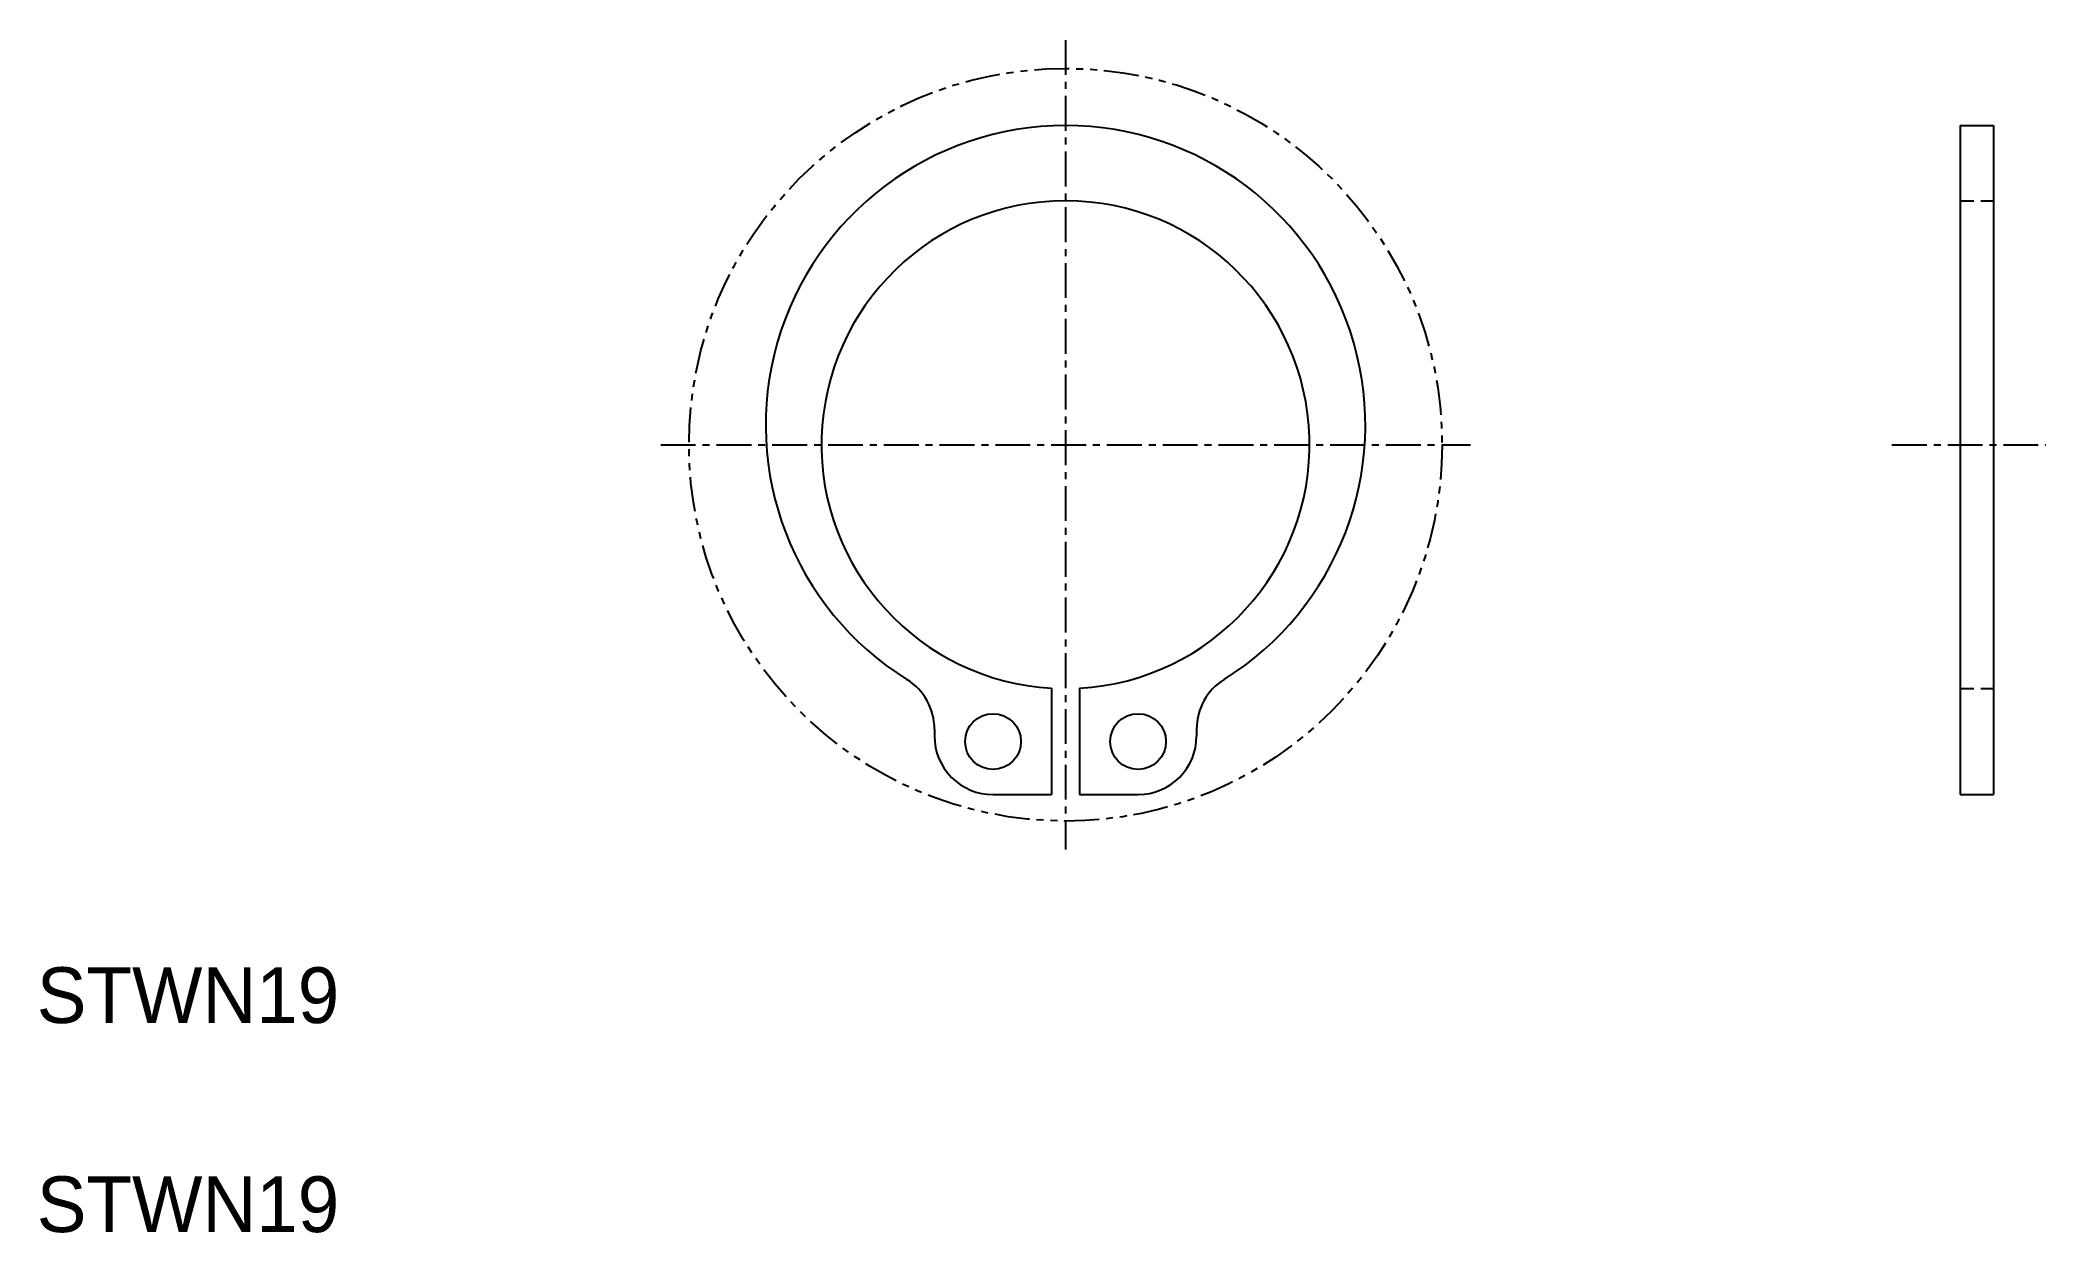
# Model space of a CAD drawing. Extents: x 178.6 to 250.6, y 89.1 to 131.9.
import ezdxf

# ---------------------------------------------------------------- set-up
doc = ezdxf.new("R2010")
doc.units = 0
for name, pattern in [('CENTER', [2, 1.25, -0.25, 0.25, -0.25]), ('DASHED', [0.75, 0.5, -0.25]), ('PHANTOM', [2.5, 1.25, -0.25, 0.25, -0.25, 0.25, -0.25])]:
    doc.linetypes.add(name, pattern=pattern)
doc.layers.get('0').update_dxf_attribs({"linetype": 'CONTINUOUS'})
doc.layers.add('CENTER', color=1, linetype='CENTER')

msp = doc.modelspace()

# ---------------------------------------------------------------- linework, layer by layer
at = {"color": 7, "linetype": 'CONTINUOUS'}
for p, q in [((247.475, 128.821), (247.475, 104.821)), ((247.475, 128.821), (248.675, 128.821)), ((248.675, 128.821), (248.675, 104.821)), ((214.902, 108.635), (214.902, 104.821)), ((215.902, 108.635), (215.902, 104.821)), ((210.702, 107.167), (210.702, 106.921)), ((215.902, 107.681), (215.902, 107.682)), ((220.102, 107.167), (220.102, 106.921)), ((215.902, 106.728), (215.902, 106.728)), ((212.802, 104.821), (214.902, 104.821)), ((215.902, 104.821), (218.002, 104.821)), ((247.475, 104.821), (248.675, 104.821))]:
    msp.add_line(p, q, dxfattribs=at)
at = {"color": 3, "linetype": 'DASHED'}
for p, q in [((247.475, 126.121), (248.675, 126.121)), ((247.475, 108.621), (248.675, 108.621))]:
    msp.add_line(p, q, dxfattribs=at)
at = {"color": 3, "linetype": 'PHANTOM'}
msp.add_circle((215.402, 117.371), 13.5, dxfattribs=at)
at = {"color": 7, "linetype": 'CONTINUOUS'}
for centre in [(212.802, 106.721), (218.002, 106.721)]:
    msp.add_circle(centre, 1, dxfattribs=at)
for centre, radius, start, end in [((215.402, 118.071), 10.75, 301.95026, 238.04974), ((215.402, 117.371), 8.75, 273.27583, 266.72416), ((208.602, 107.167), 2.1, 0, 58.04974), ((222.202, 107.167), 2.1, 121.95027, 180.00001), ((212.802, 106.921), 2.1, 179.99999, 270), ((218.002, 106.921), 2.1, 270, 0)]:
    msp.add_arc(centre, radius, start, end, dxfattribs=at)
at = {"layer": 'CENTER', "color": 1, "linetype": 'CENTER'}
for p, q in [((215.402, 131.887), (215.402, 102.855)), ((200.886, 117.371), (229.918, 117.371)), ((245.033, 117.371), (250.554, 117.371))]:
    msp.add_line(p, q, dxfattribs=at)

# ---------------------------------------------------------------- texts
at = {"color": 7, "linetype": 'CONTINUOUS'}
for p in [(178.512, 96.623), (178.512, 89.123)]:
    msp.add_text('STWN19', height=2, dxfattribs=at).set_placement(p)

doc.saveas('drawing.dxf')
